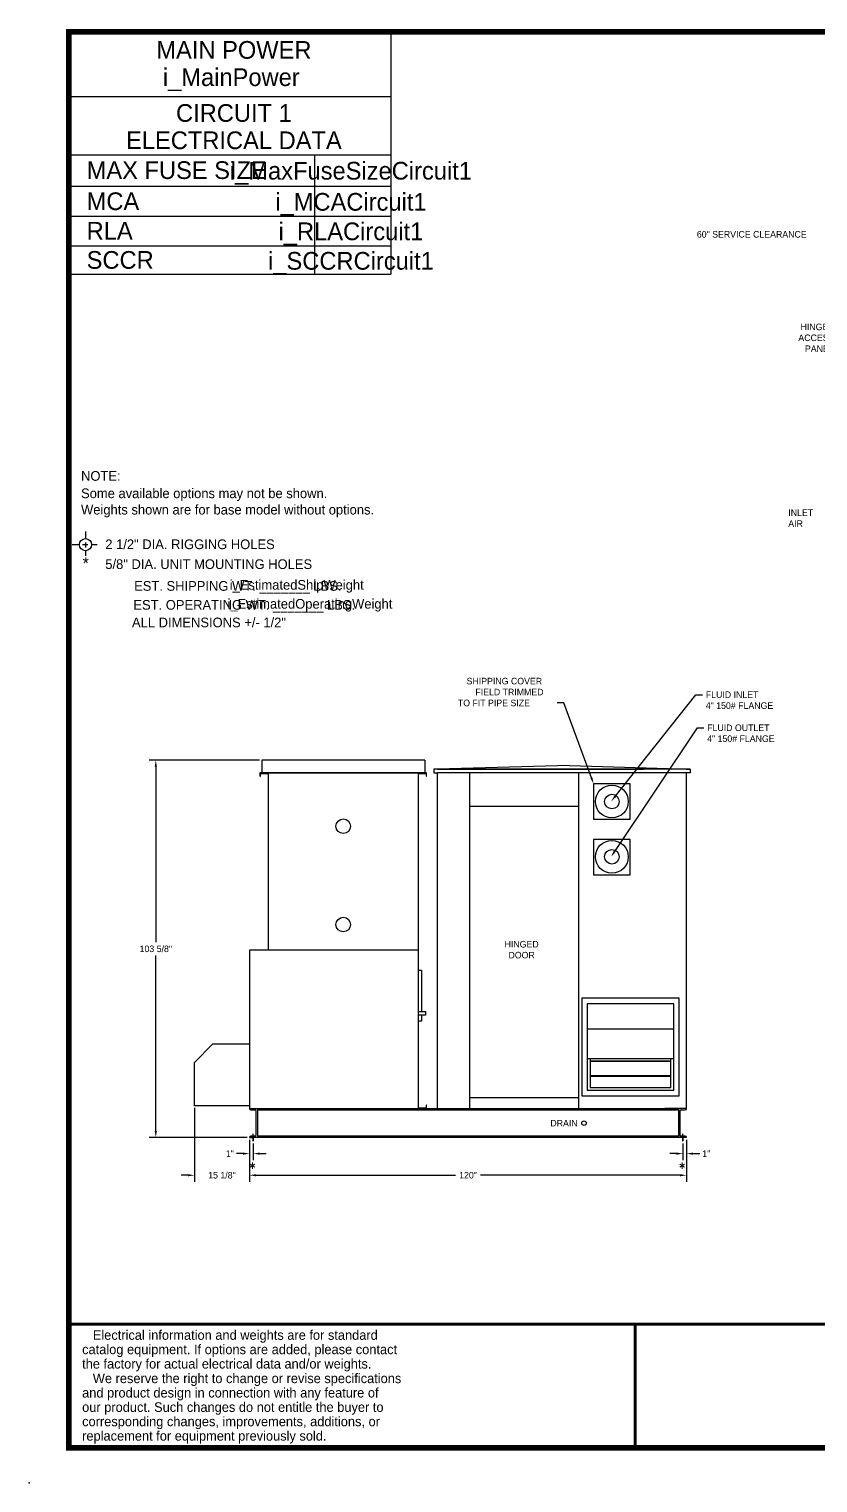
# Model space of a CAD drawing. Header units: inches. Extents: x -268 to 373, y -127 to 277.
# Drawn here: x -267.5 to -51, y -127.2 to 272 of the extents above; entities that cross this region are included whole.
import ezdxf
from ezdxf.enums import TextEntityAlignment as Align

# ---------------------------------------------------------------- set-up
doc = ezdxf.new("R2010")
doc.units = ezdxf.units.IN
doc.header["$MEASUREMENT"] = 0
doc.layers.get('0').update_dxf_attribs({"color": 10})
doc.layers.add('C1E', color=1, linetype='Continuous')
doc.styles.add('ROMANS', font='romans.shx', dxfattribs={"height": 0.125})

msp = doc.modelspace()

# ---------------------------------------------------------------- linework, layer by layer
at = {"lineweight": 30}
for p, q in [((-252.05238, 133.97079), (-252.05238, 132.20576)), ((-255.70922, 130.39422), (-253.91922, 130.39422)), ((-252.8865, 130.39422), (-251.37715, 130.39422)), ((-252.05238, 130.96629), (-252.05238, 129.63147)), ((-252.05238, 128.67803), (-252.05238, 127.2861)), ((-250.34443, 130.39422), (-248.81514, 130.39422)), ((-101.15055, -117.62395), (-101.15055, -83.60395))]:
    msp.add_line(p, q, dxfattribs=at)
at = {"color": 1, "ltscale": 5}
for p, q in [((-204.27711, 71.22667), (-234.55136, 71.22667)), ((-232.75136, 69.42667), (-232.75136, 21.21417)), ((-155.40211, 68.72667), (-156.40211, 68.72667)), ((-156.40211, 68.72667), (-156.40211, 67.72667)), ((-119.21461, 69.72667), (-155.40211, 68.72667)), ((-155.40211, 68.72667), (-98.87278, 68.72667)), ((-86.02711, 68.72667), (-155.40211, 68.72667)), ((-119.21461, 69.72667), (-86.02711, 68.72667)), ((-87.02711, 68.72667), (-86.02711, 68.72667)), ((-86.02711, 68.72667), (-86.02711, 67.72667)), ((-156.40211, 67.72667), (-155.40211, 67.72667)), ((-155.40211, -24.39833), (-155.40211, 67.72667)), ((-86.02711, 67.72667), (-155.40211, 67.72667)), ((-146.56948, -24.39833), (-146.56948, 67.72667)), ((-116.56948, -24.39833), (-116.56948, 67.72667)), ((-102.53871, 64.71855), (-112.55497, 64.71855)), ((-112.55497, 64.71855), (-112.55497, 54.99942)), ((-102.53871, 54.99942), (-102.53871, 64.71855)), ((-87.02711, -24.39833), (-87.02711, 67.72667)), ((-146.56948, 58.60167), (-116.56948, 58.60167)), ((-112.55497, 54.99942), (-102.53871, 54.99942)), ((-155.40211, -24.39833), (-155.40211, 51.72667)), ((-102.53871, 49.45612), (-112.55497, 49.45612)), ((-112.55497, 49.45612), (-112.55497, 39.73698)), ((-102.53871, 39.73698), (-102.53871, 49.45612)), ((-112.55497, 39.73698), (-102.53871, 39.73698)), ((-232.75136, -30.59833), (-232.75136, 17.61417)), ((-146.56948, -21.39833), (-116.56948, -21.39833)), ((-222.15211, -24.27333), (-222.15211, -44.5414)), ((-207.02711, -24.39833), (-89.27711, -24.39833)), ((-207.02711, -24.39833), (-207.02711, -24.39833)), ((-206.65211, -24.77333), (-205.52711, -24.77333)), ((-205.15211, -31.64833), (-205.15211, -25.14833)), ((-204.77711, -32.39833), (-204.77711, -24.39833)), ((-204.77711, -24.77333), (-89.27711, -24.77333)), ((-158.40211, -24.39833), (-155.40211, -24.39833)), ((-155.40211, -24.39833), (-149.40211, -24.39833)), ((-87.02711, -24.39833), (-93.02711, -24.39833)), ((-89.27711, -24.39833), (-89.27711, -32.39833)), ((-88.90211, -25.14833), (-88.90211, -31.64833)), ((-88.52711, -24.77333), (-87.40211, -24.77333)), ((-87.02711, -24.39833), (-87.02711, -24.39833)), ((-206.02711, -33.39833), (-206.02711, -31.39833)), ((-88.02711, -33.39833), (-88.02711, -31.39833)), ((-207.65211, -32.39833), (-234.55136, -32.39833)), ((-87.02711, -32.39833), (-207.02711, -32.39833)), ((-207.02711, -32.39833), (-207.02711, -32.39833)), ((-207.02711, -32.39833), (-206.02711, -32.39833)), ((-207.02711, -33.02333), (-207.02711, -38.60193)), ((-207.02711, -33.64833), (-207.02711, -44.5414)), ((-207.02711, -33.64833), (-207.02711, -44.5414)), ((-205.52711, -32.02333), (-206.65211, -32.02333)), ((-206.02711, -32.39833), (-206.02711, -33.39833)), ((-206.02711, -34.02333), (-206.02711, -38.60193)), ((-89.27711, -32.02333), (-204.77711, -32.02333)), ((-87.40211, -32.02333), (-88.52711, -32.02333)), ((-87.02711, -32.39833), (-88.02711, -32.39833)), ((-88.02711, -32.39833), (-88.02711, -33.39833)), ((-88.02711, -34.02333), (-88.02711, -38.60193)), ((-87.02711, -32.39833), (-87.02711, -32.39833)), ((-87.02711, -33.02333), (-87.02711, -38.60193)), ((-87.02711, -33.64833), (-87.02711, -44.5414)), ((-208.82711, -36.80193), (-210.62711, -36.80193)), ((-204.22711, -36.80193), (-202.42711, -36.80193)), ((-89.82711, -36.80193), (-91.62711, -36.80193)), ((-85.22711, -36.80193), (-83.42711, -36.80193)), ((-223.95211, -42.7414), (-225.75211, -42.7414)), ((-205.22711, -42.7414), (-203.42711, -42.7414)), ((-205.22711, -42.7414), (-150.47711, -42.7414)), ((-88.82711, -42.7414), (-143.57711, -42.7414))]:
    msp.add_line(p, q, dxfattribs=at)
at = {"color": 1, "linetype": 'Continuous'}
for p, q in [((-158.91811, 71.21067), (-203.66811, 71.21067)), ((-203.66811, 71.21067), (-203.66811, 67.71067)), ((-158.91811, 71.21067), (-158.91811, 67.71067)), ((-204.16811, 67.71067), (-204.16811, 66.83067)), ((-201.91811, 67.71067), (-204.16811, 67.71067)), ((-204.16811, 66.83067), (-204.04311, 66.83067)), ((-204.04311, 67.58567), (-201.91811, 67.58567)), ((-204.04311, 66.83067), (-204.04311, 67.58567)), ((-201.91811, 67.71067), (-201.91811, 67.69467)), ((-160.66811, 67.71067), (-201.91811, 67.71067)), ((-160.66811, 67.69467), (-201.91811, 67.69467)), ((-201.91811, 67.58567), (-201.91811, 19.10167)), ((-158.41811, 67.71067), (-160.66811, 67.71067)), ((-160.66811, 67.71067), (-160.66811, 67.69467)), ((-160.66811, 19.10167), (-160.66811, 67.58567)), ((-160.66811, 67.58567), (-158.54311, 67.58567)), ((-158.54311, 67.58567), (-158.54311, 66.83067)), ((-158.54311, 66.83067), (-158.41811, 66.83067)), ((-158.41811, 66.83067), (-158.41811, 67.71067)), ((-191.30903, 19.08567), (-207.04311, 19.08567)), ((-207.04311, 19.08567), (-207.04311, -4.49833)), ((-187.30903, 19.10167), (-201.91811, 19.10167)), ((-201.90211, 19.10167), (-201.90211, 19.08567)), ((-160.66811, 19.10167), (-187.30903, 19.10167)), ((-160.66811, 19.08567), (-187.30903, 19.08567)), ((-160.68411, 19.08567), (-160.68411, 19.10167)), ((-160.66811, -24.28933), (-160.66811, 19.08567)), ((-160.66811, 13.58567), (-159.79311, 13.58567)), ((-159.79311, 13.58567), (-159.79311, 2.21067)), ((-89.02711, 5.85167), (-115.77711, 5.85167)), ((-115.77711, 5.85167), (-115.77711, -20.89833)), ((-90.52711, 4.35167), (-114.27711, 4.35167)), ((-114.27711, 4.35167), (-114.27711, -19.39833)), ((-90.52711, -19.39833), (-90.52711, 4.35167)), ((-89.02711, -20.89833), (-89.02711, 5.85167)), ((-160.66811, 2.21067), (-158.66811, 2.21067)), ((-158.66811, 1.21067), (-160.66811, 1.21067)), ((-159.79311, 1.21067), (-159.79311, -0.41433)), ((-158.66811, 2.21067), (-158.66811, 1.21067)), ((-159.79311, -0.41433), (-160.66811, -0.41433)), ((-222.16811, -11.75533), (-217.07711, -6.66433)), ((-217.07711, -6.66433), (-207.04311, -6.66433)), ((-207.04311, -4.49833), (-207.04311, -6.66433)), ((-207.02711, -4.49833), (-207.04311, -4.49833)), ((-207.04311, -6.66433), (-207.04311, -23.66433)), ((-207.02711, -4.49833), (-207.02711, -24.39833)), ((-222.16811, -23.66433), (-222.16811, -11.75533)), ((-113.49586, -10.76204), (-113.49586, -18.61708)), ((-91.30836, -11.37454), (-113.49586, -11.37454)), ((-113.49586, -11.43704), (-91.30836, -11.43704)), ((-91.30836, -18.61708), (-91.30836, -10.76204)), ((-91.30836, -15.43704), (-113.49586, -15.43704)), ((-113.49586, -15.49954), (-91.30836, -15.49954)), ((-114.27711, -19.39833), (-90.52711, -19.39833)), ((-113.49586, -18.61708), (-91.30836, -18.61708)), ((-207.04311, -23.66433), (-222.16811, -23.66433)), ((-207.04311, -23.66433), (-207.04311, -24.39833)), ((-158.41811, -23.53433), (-158.54311, -23.53433)), ((-158.54311, -23.53433), (-158.54311, -24.28933)), ((-158.41811, -24.41433), (-158.41811, -23.53433)), ((-115.77711, -20.89833), (-89.02711, -20.89833)), ((-207.02711, -24.39833), (-207.04311, -24.39833)), ((-207.04311, -24.39833), (-207.04311, -24.41433)), ((-207.04311, -24.41433), (-158.41811, -24.41433)), ((-158.54311, -24.28933), (-160.66811, -24.28933))]:
    msp.add_line(p, q, dxfattribs=at)
at = {"ltscale": 5}
for p, q in [((-90.52711, -2.65186), (-114.27711, -2.65186)), ((-90.52711, -10.76204), (-114.27711, -10.76204))]:
    msp.add_line(p, q, dxfattribs=at)
at = {"const_width": 1.5552}
msp.add_lwpolyline([(-256.67055, -117.62395), (365.40945, -117.62395), (365.40945, 271.17605), (-256.67055, 271.17605), (-256.67055, -117.62395)], dxfattribs=at)
at = {"color": 1, "ltscale": 5}
for points in [[(-106.63113, 61.27726), (-84.44952, 89.20731), (-82.64952, 89.20731)], [(-113.17584, 66.40809), (-120.71899, 86.93488), (-122.51899, 86.93488)], [(-106.75048, 46.18934), (-84.07362, 80.12452), (-82.27362, 80.12452)]]:
    msp.add_lwpolyline(points, dxfattribs=at)
at = {"lineweight": 30, "const_width": 0.7776}
for points in [[(-100.23118, -83.60395), (-256.67055, -83.60395)], [(365.40945, -83.60395), (-101.15055, -83.60395), (-101.15055, -117.62395)]]:
    msp.add_lwpolyline(points, dxfattribs=at)
at = {"lineweight": 30}
msp.add_circle((-252.05238, 130.39422), 1.6784, dxfattribs=at)
at = {"color": 1, "ltscale": 5}
for centre, radius in [((-107.52978, 59.86771), 4.5), ((-107.52978, 59.86771), 2), ((-107.52978, 44.69273), 4.5), ((-107.52978, 44.69273), 2), ((-115.18079, -28.43637), 0.625)]:
    msp.add_circle(centre, radius, dxfattribs=at)
at = {"color": 1, "linetype": 'Continuous'}
for centre in [(-181.29311, 53.08567), (-181.29311, 26.08567)]:
    msp.add_circle(centre, 2, dxfattribs=at)
at = {"color": 1, "ltscale": 5}
for centre, start, end in [((-206.65211, -24.39833), 180, 270), ((-205.52711, -25.14833), 0, 90), ((-88.52711, -25.14833), 90, 180), ((-87.40211, -24.39833), 270, 360), ((-205.52711, -31.64833), 270, 0), ((-88.52711, -31.64833), 180, 270), ((-206.65211, -32.39833), 90, 180), ((-87.40211, -32.39833), 0, 90)]:
    msp.add_arc(centre, 0.375, start, end, dxfattribs=at)
msp.add_point((-267.54375, -127.21366))
for points in [[(-233.05136, 69.42667), (-232.45136, 69.42667), (-232.75136, 71.22667)], [(-112.89425, 66.51157), (-112.55497, 64.71855), (-113.45743, 66.30461)], [(-106.3962, 61.09069), (-107.75057, 59.86771), (-106.86605, 61.46384)], [(-106.50105, 46.02265), (-107.75057, 44.69273), (-106.99992, 46.35602)], [(-233.05136, -30.59833), (-232.45136, -30.59833), (-232.75136, -32.39833)], [(-208.82711, -36.50193), (-208.82711, -37.10193), (-207.02711, -36.80193)], [(-204.22711, -36.50193), (-204.22711, -37.10193), (-206.02711, -36.80193)], [(-89.82711, -36.50193), (-89.82711, -37.10193), (-88.02711, -36.80193)], [(-85.22711, -36.50193), (-85.22711, -37.10193), (-87.02711, -36.80193)], [(-223.95211, -42.4414), (-223.95211, -43.0414), (-222.15211, -42.7414)], [(-205.22711, -42.4414), (-205.22711, -43.0414), (-207.02711, -42.7414)], [(-205.22711, -42.4414), (-205.22711, -43.0414), (-207.02711, -42.7414)], [(-88.82711, -42.4414), (-88.82711, -43.0414), (-87.02711, -42.7414)]]:
    msp.add_solid(points, dxfattribs=at)
at = {"layer": 'C1E', "lineweight": 30}
for p, q in [((-168.26869, 271.17605), (-168.26869, 204.68203)), ((-168.26869, 253.37383), (-256.67055, 253.37383)), ((-168.26869, 237.34319), (-256.1854, 237.34319)), ((-189.2026, 237.34319), (-189.2026, 204.68203)), ((-256.21033, 228.85518), (-168.26869, 228.85518)), ((-256.40773, 220.54892), (-168.26869, 220.54892)), ((-256.81594, 212.46717), (-168.26869, 212.46717)), ((-256.80223, 204.68203), (-168.26869, 204.68203))]:
    msp.add_line(p, q, dxfattribs=at)

# ---------------------------------------------------------------- texts
at = {"color": 1}
for s, p in [('60" SERVICE CLEARANCE', (-84.2053, 214.70844)), ('ACCESS', (-56.33384, 186.28826)), ('HINGED', (-55.73384, 189.28826)), ('PANEL', (-54.53384, 183.28826)), ('SHIPPING COVER', (-147.41899, 92.03488)), ('TO FIT PIPE SIZE', (-149.81899, 86.03488)), ('FIELD TRIMMED', (-145.01899, 89.03488)), ('FLUID INLET', (-81.74952, 88.30731)), ('4" 150# FLANGE', (-81.74952, 85.30731)), ('FLUID OUTLET', (-81.37362, 79.22452)), ('4" 150# FLANGE', (-81.37362, 76.22452))]:
    msp.add_text(s, height=1.8, dxfattribs=at).set_placement(p)
at = {"lineweight": 30}
for s, height, p in [('NOTE:', 2.659392, (-253.2746, 147.9347)), ('Some available options may not be shown.', 2.659392, (-253.2746, 143.16147)), ('Weights shown are for base model without options.', 2.659392, (-253.2746, 138.67752)), ('2 1/2" DIA. RIGGING HOLES', 2.659392, (-246.61688, 129.16885)), ('5/8" DIA. UNIT MOUNTING HOLES', 2.659392, (-246.61688, 123.71405)), ('   Electrical information and weights are for standard', 2.63169, (-252.9809, -87.92218)), ('catalog equipment. If options are added, please contact', 2.63169, (-252.9809, -91.86972)), ('the factory for actual electrical data and/or weights.', 2.63169, (-252.9809, -95.81725)), ('   We reserve the right to change or revise specifications', 2.63169, (-252.9809, -99.81457)), ('and product design in connection with any feature of', 2.63169, (-252.9809, -103.7621)), ('our product. Such changes do not entitle the buyer to', 2.63169, (-252.9809, -107.70964)), ('corresponding changes, improvements, additions, or ', 2.63169, (-252.9809, -111.65717)), ('replacement for equipment previously sold.', 2.63169, (-252.9809, -115.60471))]:
    msp.add_text(s, height=height, dxfattribs=at).set_placement(p)
for s, height, p in [('*', 3.27288, (-251.98331, 123.668)), ('EST. SHIPPING WT. _______ LBS.', 2.659392, (-210.23433, 117.73792)), ('i_EstimatedShipWeight', 2.6624441, (-194.07041, 118.02843)), ('EST. OPERATING WT. _______ LBS.', 2.659392, (-208.46846, 112.53598)), ('i_EstimatedOperatingWeight', 2.659392, (-190.43154, 112.82649)), ('ALL DIMENSIONS +/- 1/2"', 2.659392, (-218.15196, 107.70964))]:
    msp.add_text(s, height=height, dxfattribs=at).set_placement(p, align=Align.CENTER)
at = {"color": 1, "style": 'ROMANS'}
for p in [(-207.23729, -42.2602), (-89.23729, -42.2602)]:
    msp.add_text('*', height=2.99066, dxfattribs=at).set_placement(p)
at = {"color": 1, "ltscale": 5, "char_height": 1.8}
for s, insert, attachment_point in [('INLET\\PAIR', (-59.09328, 140.06938), 1), ('\\A1;103 5/8"', (-232.75136, 19.41417), 5), ('HINGED\\PDOOR', (-132.31474, 19.18392), 5), ('DRAIN', (-116.93584, -29.33741), 9), ('\\A1;1"', (-212.42711, -36.80193), 5), ('\\A1;1"', (-81.62711, -36.80193), 5), ('\\A1;15 1/8"', (-214.58961, -42.7414), 5), ('\\A1;120"', (-147.02711, -42.7414), 5)]:
    msp.add_mtext(s, dxfattribs=dict(at, insert=insert, attachment_point=attachment_point))
at = {"layer": 'C1E', "lineweight": 30}
for s, p in [('MAIN POWER', (-211.31109, 263.80934)), ('i_MainPower', (-212.0207, 256.31818)), ('CIRCUIT 1', (-211.31109, 246.48514)), ('ELECTRICAL DATA', (-211.31109, 238.99399)), ('i_MaxFuseSizeCircuit1', (-179.17854, 230.62987)), ('i_MCACircuit1', (-179.17854, 222.09405)), ('i_RLACircuit1', (-179.17854, 213.99405)), ('i_SCCRCircuit1', (-179.17854, 205.89405))]:
    msp.add_text(s, height=4.86, dxfattribs=at).set_placement(p, align=Align.CENTER)
for s, p in [('MAX FUSE SIZE', (-251.73749, 230.79376)), ('MCA', (-251.73749, 222.25794)), ('RLA', (-251.73749, 214.15794)), ('SCCR', (-251.73749, 206.14229))]:
    msp.add_text(s, height=4.86, dxfattribs=at).set_placement(p)

doc.saveas('drawing.dxf')
